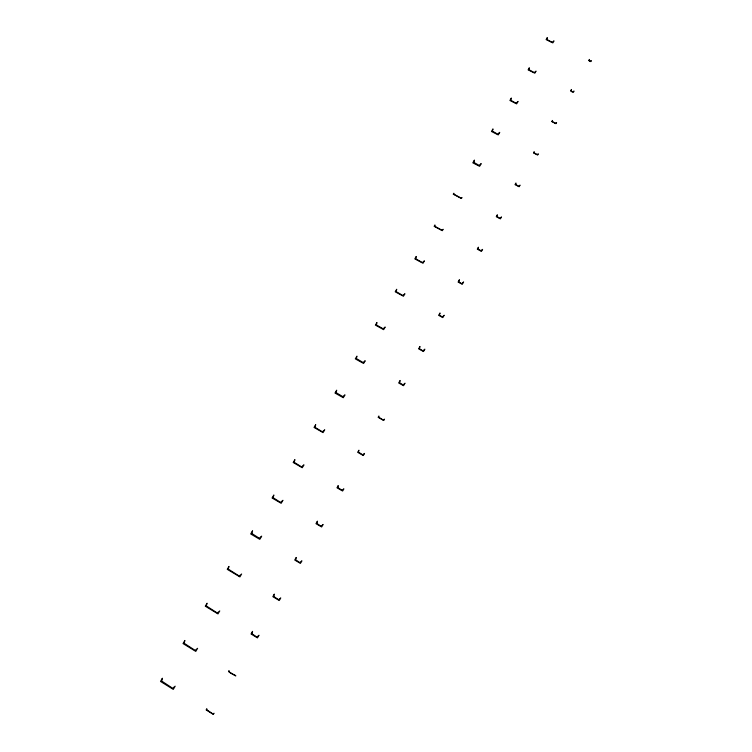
<?xml version="1.0" encoding="UTF-8"?>
<svg xmlns="http://www.w3.org/2000/svg" width="752" height="752" viewBox="0 0 752 752"><rect width="100%" height="100%" fill="white"/><g stroke="black" fill="none" stroke-linecap="round" stroke-linejoin="round"><path stroke-width="1.13" d="M546.873 39.48L552.128 42.319L553.989 40.89L552.805 42.883L546.121 39.593L547.306 37.6L546.873 39.433M528.91 69.682L534.183 72.568L536.054 71.12L534.822 73.198L528.12 69.861L529.352 67.783L528.919 69.635M273.7 596.468L278.654 599.72L280.75 597.943L279.255 600.51L272.844 596.656L274.339 594.099L273.709 596.411M251.911 633.757L256.874 637.057L258.989 635.261L257.457 637.893L251.027 633.983L252.559 631.36L251.911 633.757M314.956 427.277L322.345 431.808L324.732 429.806L323.078 432.597L314.045 427.456L315.708 424.664L314.975 427.211M294.145 462.273L301.552 466.879L303.958 464.849L302.248 467.725L293.195 462.499L294.906 459.632L294.154 462.207M589.286 60.404C589.982 62.707 592.689 58.882 590.809 61.598L588.778 60.602L589.474 59.417L589.295 60.357M273.079 497.683L280.505 502.364L282.94 500.306L281.163 503.304L272.074 497.993L273.86 495.004L273.079 497.683M571.285 90.757C572.291 93.803 575.665 88.764 573.297 92.364L570.58 91.011L571.482 89.469L571.294 90.71M251.788 533.469L259.243 538.225L261.687 536.148L259.797 539.344L250.679 533.948L252.578 530.762L251.798 533.403M552.25 121.495L555.512 123.337L556.583 122.52L555.916 123.666L551.827 121.608L552.504 120.461L552.259 121.448M228.223 569.085L239.155 576.004L241.636 574.002L239.916 576.906L227.254 569.32L228.975 566.425L228.241 569.02M533.967 152.788L537.238 154.658L538.329 153.831L537.633 155.015L533.535 152.919L534.23 151.735L533.976 152.741M206.292 605.933L217.253 612.955L219.753 610.934L217.995 613.914L205.296 606.197L207.063 603.236L206.292 605.933M515.59 184.437L518.748 186.261L520.064 185.142L519.134 186.74L515.017 184.616L515.947 183.018L515.59 184.437M184.099 643.223L195.088 650.358L197.616 648.318L195.783 651.411L183.046 643.571L184.879 640.488L184.108 643.157M496.95 216.538L499.901 218.296L501.509 216.952L500.4 218.851L496.282 216.698L497.382 214.799L496.95 216.538M161.605 681.002L172.622 688.259L175.178 686.191L173.27 689.396L160.505 681.434L162.404 678.229L161.605 681.002M478.009 248.968L480.97 250.764L482.587 249.391L481.44 251.356L477.304 249.166L478.451 247.211L478.009 248.968M458.729 281.934L461.888 283.739L463.599 281.953L462.254 284.265L458.1 282.047L459.453 279.725L458.739 281.897M439.384 315.163L442.383 316.968L444.188 315.238L442.815 317.588L438.651 315.323L440.023 312.982L439.384 315.163M453.7 194.063L461.023 198.105L461.982 197.513L461.418 198.481L453.268 194.223L453.841 193.264L453.7 194.063M419.372 348.674L422.953 350.883L424.852 349.172L423.489 351.513L418.61 348.834L419.983 346.503L419.381 348.618M434.637 226.192L441.96 230.253L443.144 229.294L442.326 230.667L434.158 226.343L434.966 224.97L434.647 226.155M399.491 382.693L403.091 384.939L405.008 383.21L403.57 385.682L398.673 382.965L400.12 380.493L399.491 382.693M415.696 258.791L422.361 262.57L424.438 260.85L423.009 263.256L414.813 258.867L416.232 256.46L415.706 258.744M396.154 291.654L402.837 295.489L404.933 293.741L403.448 296.25L395.223 291.785L396.708 289.285L396.154 291.654M378.604 417.163L383.294 420.058L384.498 419.174L383.736 420.481L378.134 417.322L378.895 416.016L378.623 417.106M376.376 324.902L383.088 328.793L385.193 327.035L383.642 329.649L375.389 325.118L376.94 322.514L376.395 324.845M356.354 358.563L363.084 362.52L365.209 360.744L363.592 363.47L355.311 358.864L356.937 356.147L356.354 358.563M336.078 392.647L342.827 396.661L344.98 394.866L343.288 397.714L334.988 393.042L336.68 390.194L336.078 392.647M228.909 671.423C230.14 673.914 237.359 675.55 235.733 676.001L228.561 671.592L229.078 670.699L228.918 671.376M206.612 709.719L212.938 713.958L214.029 713.244L213.352 714.4L206.151 709.916L206.828 708.76L206.612 709.719M358.431 452.102L362.774 454.866L364.532 453.418L363.31 455.524L357.679 452.319L358.911 450.213L358.431 452.102M337.742 487.512L342.094 490.313L343.871 488.847L342.611 491.018L336.971 487.757L338.231 485.595L337.742 487.512M510.74 100.27L516.013 103.203L518.081 101.435L516.633 103.87L509.912 100.477L511.351 98.042L510.758 100.223M316.799 523.448L321.076 526.25L323.106 524.473L321.649 526.973L315.981 523.655L317.438 521.164L316.799 523.448M492.372 131.158L497.655 134.138L499.742 132.352L498.228 134.909L491.479 131.468L492.992 128.912L492.372 131.158M295.574 559.779L299.869 562.628L301.909 560.823L300.415 563.389L294.728 560.024L296.232 557.467L295.592 559.723M473.807 162.385L479.109 165.402L481.214 163.598L479.597 166.324L472.82 162.827L474.446 160.101L473.807 162.385"/></g></svg>
